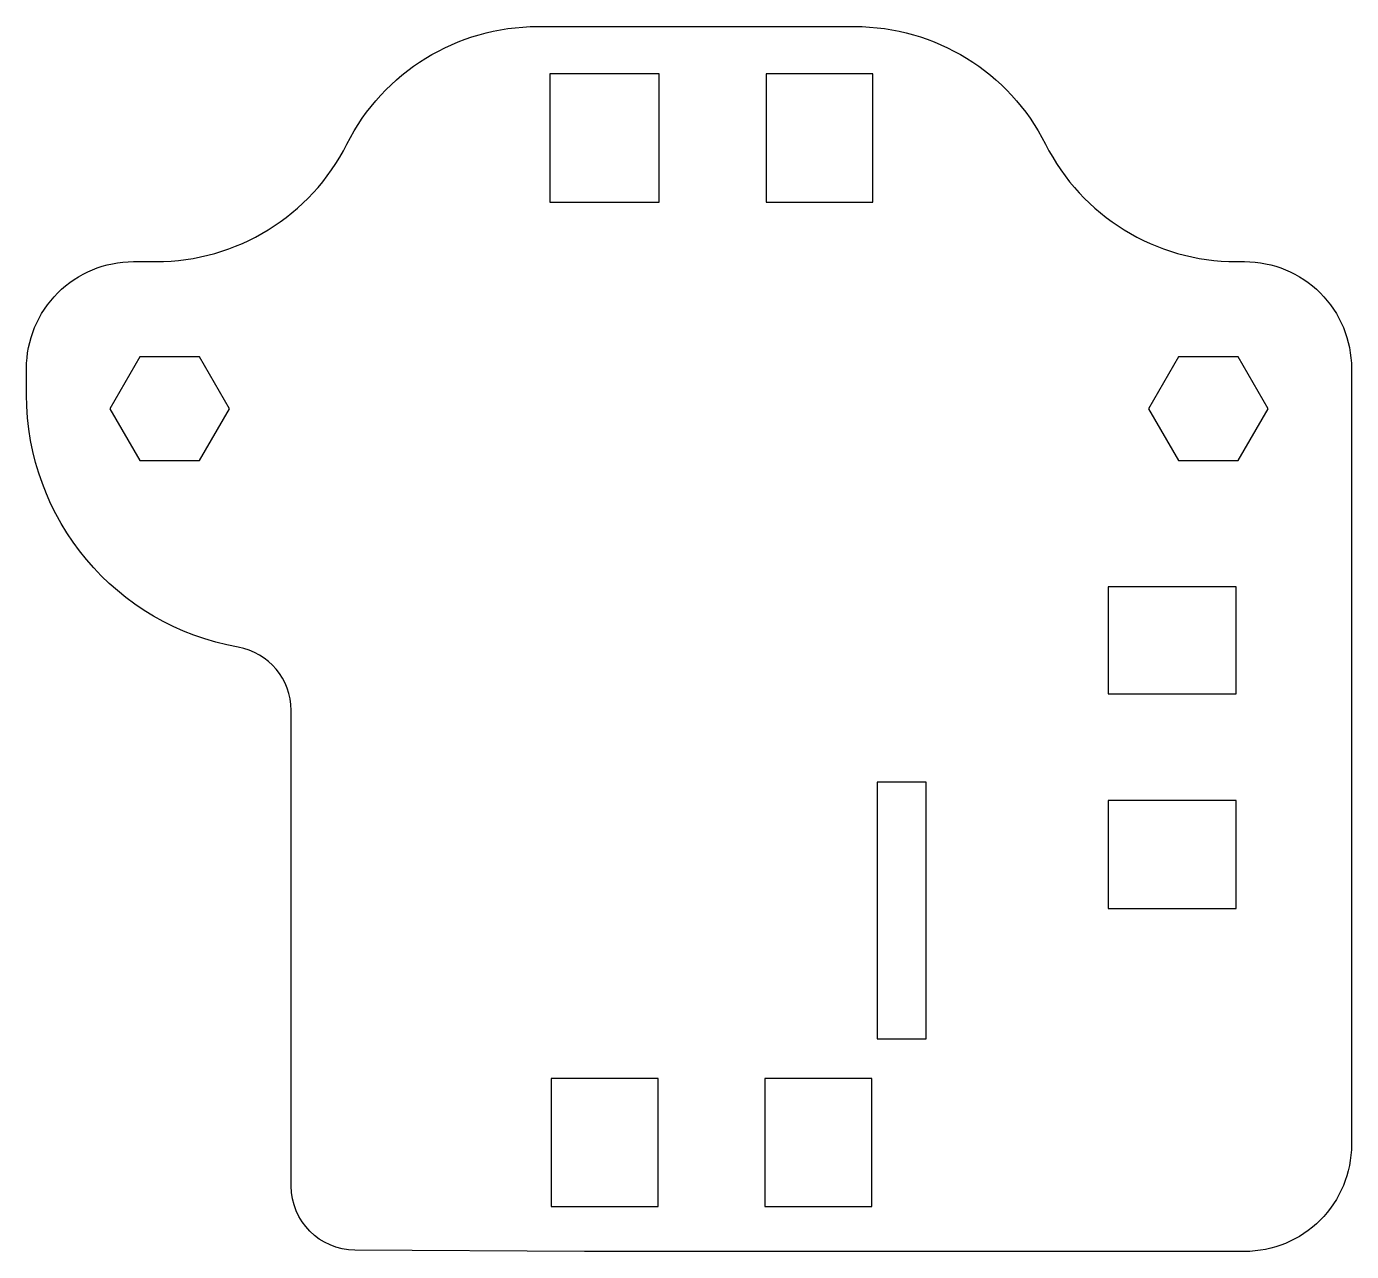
# Model space of a CAD drawing. Header units: millimetres. Extents: x -50.6 to 11.4, y 1.9 to 59.2.
import ezdxf

# ---------------------------------------------------------------- set-up
doc = ezdxf.new("R2010")
doc.units = ezdxf.units.MM
doc.layers.get('0').update_dxf_attribs({"linetype": 'CONTINUOUS'})

msp = doc.modelspace()

# ---------------------------------------------------------------- linework, layer by layer
msp.add_lwpolyline([(-35.242, 1.967, -0.41252), (-38.224, 4.966), (-38.224, 27.217, 0.363761), (-40.701, 30.171, -0.363761), (-50.609, 41.987), (-50.609, 43.214, -0.414214), (-45.609, 48.214), (-44.546, 48.214, 0.283237), (-35.616, 53.714, -0.283237), (-26.685, 59.214), (-11.861, 59.214, -0.283237), (-2.93, 53.714, 0.283237), (6, 48.214), (6.391, 48.214, -0.414214), (11.391, 43.214), (11.391, 6.902, -0.414214), (6.391, 1.902), (-17.633, 1.902, -0.006015), (-17.706, 1.903), (-24.345, 1.908, -0.013211), (-24.504, 1.904)], format="xyb", close=True)
for points in [[(-26.127, 57), (-26.127, 51), (-21, 51), (-21, 57)], [(-16, 57), (-16, 51), (-11, 51), (-11, 57)], [(-41.109, 41.327), (-42.509, 43.752), (-45.309, 43.752), (-46.709, 41.327), (-45.309, 38.902), (-42.509, 38.902)], [(3.291, 38.902), (6.091, 38.902), (7.491, 41.327), (6.091, 43.752), (3.291, 43.752), (1.891, 41.327)], [(0, 33), (0, 28), (6, 28), (6, 33)], [(-8.509, 11.852), (-8.509, 23.852), (-10.809, 23.852), (-10.809, 11.852)], [(0, 23.008), (0, 17.948), (6, 17.948), (6, 23.008)], [(-21.055, 4), (-21.055, 10), (-26.055, 10), (-26.055, 4)], [(-11.055, 4), (-11.055, 10), (-16.055, 10), (-16.055, 4)]]:
    msp.add_lwpolyline(points, close=True)

doc.saveas('drawing.dxf')
